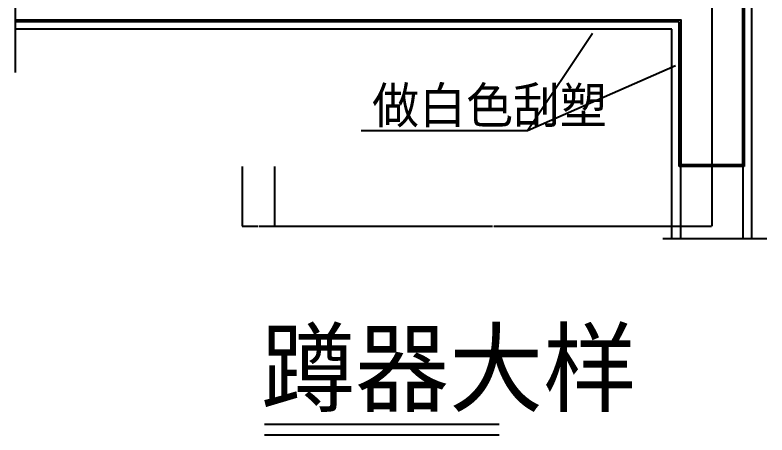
# Model space of a CAD drawing. Header units: metres. Extents: x -750 to 9354, y 114 to 2961.
# Drawn here: x 6737 to 8818, y 114 to 1275 of the extents above; entities that cross this region are included whole.
import ezdxf

# ---------------------------------------------------------------- set-up
doc = ezdxf.new("R2010")
doc.units = ezdxf.units.M
for name, color, linetype in [('DOTE', 1, 'Continuous'), ('PUB_DIM', 3, 'Continuous'), ('PUB_TEXT', 7, 'Continuous'), ('PUB_WALL', 255, 'Continuous'), ('S_FLOOR', 2, 'Continuous'), ('S_SURFACE', 6, 'Continuous')]:
    doc.layers.add(name, color=color, linetype=linetype)
doc.dimstyles.get("Standard").update_dxf_attribs({"dimtxt": 2.5, "dimasz": 2.5, "dimexe": 1.25, "dimexo": 0.625, "dimtad": 1, "dimcen": 2.5, "dimazin": 3, "dimtfac": 1, "dimtmove": 0, "dimatfit": 3})

# ---------------------------------------------------------------- blocks, each defined once
blk = doc.blocks.new('*D21')
for p, q in [((7455.53, 856.17), (7455.53, 690.89)), ((8665.53, 856.17), (8665.53, 690.89)), ((7455.78, 690.89), (8058.53, 690.89)), ((8062.53, 690.89), (8665.28, 690.89))]:
    blk.add_line(p, q)
at = {"layer": 'Defpoints'}
for p in [(7455.53, 856.17), (8665.53, 856.17), (7455.53, 690.89)]:
    blk.add_point(p, dxfattribs=at)
at = {"layer": 'PUB_DIM', "insert": (8060.53, 690.89), "char_height": 1, "attachment_point": 5}
blk.add_mtext('1500', dxfattribs=at)
blk = doc.blocks.new('*D22')
for p, q in [((7365.53, 856.17), (7365.53, 690.89)), ((7455.53, 856.17), (7455.53, 690.89)), ((7365.78, 690.89), (7409.53, 690.89)), ((7411.53, 690.89), (7455.28, 690.89))]:
    blk.add_line(p, q)
at = {"layer": 'Defpoints'}
for p in [(7365.53, 856.17), (7455.53, 856.17), (7365.53, 690.89)]:
    blk.add_point(p, dxfattribs=at)
at = {"layer": 'PUB_DIM', "insert": (7410.53, 690.89), "char_height": 1, "attachment_point": 5}
blk.add_mtext('60', dxfattribs=at)

msp = doc.modelspace()

# ---------------------------------------------------------------- hatches: boundary and pattern name
at = {"layer": 'S_SURFACE'}
h = msp.add_hatch(dxfattribs=at)
h.set_pattern_fill('ANSI31', scale=500)
h.paths.add_polyline_path([(8752.03, 856.17), (8579.03, 856.17), (8579.03, 656.17), (8752.03, 656.17)])

# ---------------------------------------------------------------- linework, layer by layer
for points in [[(7427.24, 143.86), (8077.37, 143.86)], [(7427.24, 113.58), (8077.37, 113.58)]]:
    msp.add_lwpolyline(points)
at = {"layer": 'DOTE'}
msp.add_line((8665.53, 2526.17), (8665.53, 717.2), dxfattribs=at)
at = {"layer": 'PUB_WALL'}
for points in [[(8750.53, 2496.17), (8750.53, 861.17), (8580.53, 861.17), (8580.53, 1261.17), (6885.53, 1261.17)], [(7165.53, 1261.17), (6737.14, 1261.17)]]:
    msp.add_lwpolyline(points, dxfattribs=at)
at = {"layer": 'S_FLOOR'}
for p, q in [((8755.53, 1356.17), (8755.53, 856.17)), ((7165.53, 1256.17), (6737.14, 1256.17)), ((8575.53, 1256.17), (6885.53, 1256.17)), ((8575.53, 856.17), (8575.53, 1256.17)), ((8755.53, 856.17), (8575.53, 856.17))]:
    msp.add_line(p, q, dxfattribs=at)
for points in [[(8579.03, 859.67), (8579.03, 656.17)], [(8752.03, 859.67), (8752.03, 656.17)]]:
    msp.add_lwpolyline(points, dxfattribs=at)
at = {"layer": 'S_SURFACE'}
for p, q in [((8775.53, 2496.17), (8775.53, 656.17)), ((6737.14, 1296.17), (6737.14, 1116.17)), ((7145.53, 1236.17), (6737.14, 1236.17)), ((8555.53, 1236.17), (6905.53, 1236.17)), ((8555.53, 656.17), (8555.53, 1236.17)), ((8155.53, 955.32), (8335.53, 1225.32)), ((8155.53, 955.32), (8565.53, 1135.32)), ((7695.53, 955.32), (8155.53, 955.32)), ((8818.46, 656.17), (8530.27, 656.17))]:
    msp.add_line(p, q, dxfattribs=at)

# ---------------------------------------------------------------- texts
at = {"layer": 'PUB_TEXT'}
for s, height, p in [('做白色刮塑', 100, (7725.53, 975.32)), ('蹲器大样', 200, (7418.78, 198.52))]:
    msp.add_text(s, height=height, dxfattribs=at).set_placement(p)

# ---------------------------------------------------------------- dimensions: what is measured, and where the dimension line sits
at = {"layer": 'PUB_DIM'}
for base, p1, p2, text, picture, middle in [((7365.53, 690.89), (7365.53, 856.17), (7455.53, 856.17), '60', '*D22', (7410.53, 690.89)), ((7455.53, 690.89), (7455.53, 856.17), (8665.53, 856.17), '1500', '*D21', (8060.53, 690.89))]:
    dim = msp.add_linear_dim(base=base, p1=p1, p2=p2, text=text, dimstyle='Standard', dxfattribs=at)
    dim.commit()
    dim.dimension.update_dxf_attribs({"geometry": picture, "text_midpoint": middle})

doc.saveas('drawing.dxf')
